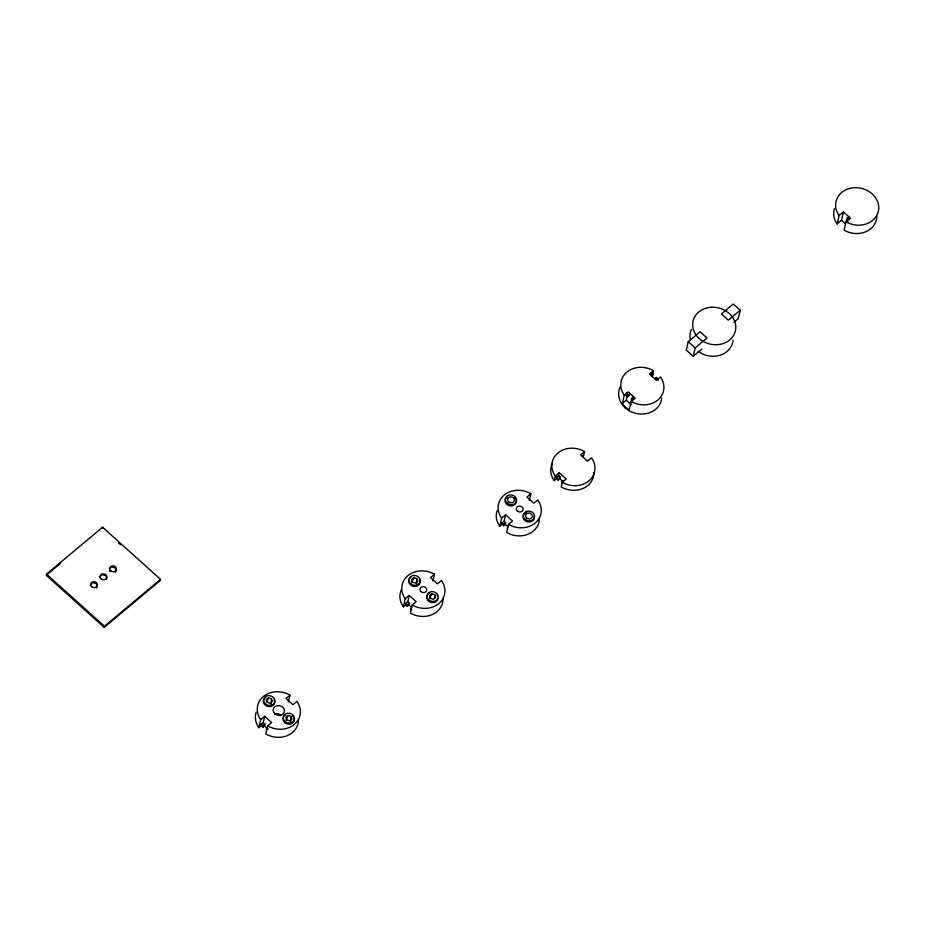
<?xml version="1.0" encoding="UTF-8"?>
<svg xmlns="http://www.w3.org/2000/svg" width="925" height="925" viewBox="0 0 925 925"><rect width="100%" height="100%" fill="white"/><g stroke="black" fill="none" stroke-linecap="round" stroke-linejoin="round"><path stroke-width="1.39" d="M416.562 583.744L416.817 578.576L413.787 577.743L411.613 579.559L412.469 582.207L415.498 583.051L417.672 581.235L416.817 578.576M434.588 598.602L434.773 594.729L431.744 593.885L429.57 595.7L430.426 598.359L433.455 599.203L435.629 597.388L434.773 594.729M271.083 703.994L271.464 698.71L268.435 697.878L266.261 699.693L267.117 702.353L270.146 703.185L272.32 701.37L271.464 698.71M290.67 721.604L291.051 716.332L288.022 715.487L285.848 717.303L286.704 719.962L289.733 720.806L291.907 718.991L291.051 716.332M46.516 574.124L46.25 575.281L104.201 627.393L160.279 580.495L160.545 579.351L102.594 527.227L46.516 574.124L104.467 626.237L104.201 627.393M102.328 528.383L102.594 527.227M256.19 712.192A21.726 18.592 13.1 0 0 258.075 726.53L258.861 727.674L260.734 719.592L264.689 716.285L271.626 722.529L267.672 725.836L265.799 733.907L267.082 734.635A21.726 18.592 13.1 0 0 298.509 719.558M263.209 722.633L264.839 724.102L264.434 725.836L262.862 727.154L261.232 725.686L261.151 724.356L263.209 722.633L264.689 716.285M288.392 701.89L289.964 695.161L288.681 694.432A21.726 18.592 13.1 0 0 263.313 696.548A21.726 18.592 13.1 0 0 259.96 718.459L260.734 719.592M401.404 589.618A21.726 18.592 13.1 0 0 402.606 605.667L403.392 606.8L405.277 598.718L409.22 595.423L416.158 601.666L412.215 604.962L410.33 613.044L411.613 613.761A21.726 18.592 13.1 0 0 443.052 598.695M407.74 601.77L409.37 603.239L408.977 604.973L407.393 606.291L405.763 604.823L405.693 603.482L407.74 601.77L409.22 595.423M432.923 581.016L434.496 574.286L433.212 573.569A21.726 18.592 13.1 0 0 407.844 575.674A21.726 18.592 13.1 0 0 404.491 597.585L405.277 598.718M497.072 510.739A21.726 18.592 13.1 0 0 498.968 525.088L499.743 526.221L501.627 518.139L505.582 514.843L512.519 521.076L508.565 524.382L506.692 532.465L507.975 533.182A21.726 18.592 13.1 0 0 539.402 518.116M504.102 521.191L505.732 522.66L505.328 524.394L503.755 525.712L502.113 524.244L502.044 522.903L504.102 521.191L505.582 514.843M529.285 500.437L530.846 493.707L529.562 492.99A21.726 18.592 13.1 0 0 504.194 495.095A21.726 18.592 13.1 0 0 500.841 517.006L501.627 518.139M552.26 463.471A21.726 18.592 13.1 0 0 553.462 479.508L554.248 480.653L555.324 476.028L559.267 472.733L566.204 478.965L562.261 482.272L561.186 486.885L562.469 487.602A21.726 18.592 13.1 0 0 593.896 472.536M558.596 475.612L560.226 477.08L559.822 478.815L558.249 480.133L556.619 478.664L556.538 477.335L558.596 475.612L559.267 472.733M555.324 476.028L554.538 474.895A21.726 18.592 13.1 0 1 557.891 452.984A21.726 18.592 13.1 0 1 583.259 450.88L584.542 451.597L583.467 456.21L582.183 455.493M622.317 403.543L624.271 395.183L628.214 391.876L635.151 398.12L631.208 401.415L629.254 409.787L628.711 409.474A21.726 18.592 13.1 0 1 622.652 404.04L622.317 403.543L626.271 400.248L627.243 396.062M652.194 376.325L653.489 370.74L652.206 370.023A21.726 18.592 13.1 0 0 626.838 372.139A21.726 18.592 13.1 0 0 623.485 394.038L624.271 395.183M693.23 356.287L695.172 347.916L707.024 338.007L700.086 331.774L688.235 341.683L686.292 350.043L693.23 356.287L701.844 349.083M740.197 310.268L728.345 320.177L721.407 313.945L733.259 304.036L740.197 310.268L738.254 318.639L733.941 322.247M834.477 208.414A21.726 18.592 13.1 0 0 836.362 222.752L837.148 223.896L839.091 215.525L843.438 211.894L850.376 218.138L846.028 221.769L844.086 230.128L845.369 230.857A21.726 18.592 13.1 0 0 876.808 215.779M837.148 223.896L841.484 220.266L843.438 211.894M267.048 701.52L268.435 697.878M286.172 720.355L288.022 715.487M411.879 582.449L413.787 577.743M429.836 598.591L431.744 593.885M627.393 396.79L629.844 393.345L629.439 395.079L627.393 396.79L625.763 395.322L626.63 393.194L628.272 394.663M631.058 400.097L633.521 396.652M848.745 216.67L846.282 220.115L847.913 221.584M47.348 574.356L60.541 563.325M104.467 626.237L160.545 579.351M653.489 370.74L649.535 374.047L656.472 380.279L660.427 376.984L661.213 378.117A21.726 18.592 13.1 0 1 657.848 400.028A21.726 18.592 13.1 0 1 632.492 402.132L631.208 401.415M651.177 375.515L652.749 374.186L651.119 372.729M654.842 378.811L656.426 377.493L658.057 378.961L658.126 380.302M289.964 695.161L286.01 698.456L292.947 704.7L296.902 701.393L297.677 702.538A21.726 18.592 13.1 0 1 294.323 724.437A21.726 18.592 13.1 0 1 268.955 726.553L267.672 725.836M434.496 574.286L430.541 577.593L437.479 583.825L441.433 580.53L442.219 581.663A21.726 18.592 13.1 0 1 438.855 603.574A21.726 18.592 13.1 0 1 413.498 605.678L412.215 604.962M530.846 493.707L526.903 497.014L533.841 503.246L537.783 499.951L538.57 501.084A21.726 18.592 13.1 0 1 535.217 522.995A21.726 18.592 13.1 0 1 509.848 525.099L508.565 524.382M584.542 451.597L580.588 454.892L587.525 461.136L591.48 457.84L592.266 458.973A21.726 18.592 13.1 0 1 588.913 480.884A21.726 18.592 13.1 0 1 563.545 482.989L562.261 482.272M258.861 727.674L261.232 725.686M403.392 606.8L405.763 604.823M499.743 526.221L502.113 524.244M554.248 480.653L556.619 478.664M262.862 727.154L262.793 725.824L264.839 724.102M407.393 606.291L407.324 604.95L409.37 603.239M503.755 525.712L503.674 524.371L505.732 522.66M558.249 480.133L558.18 478.803L560.226 477.08M563.903 480.387L561.845 482.11L561.914 483.44M846.028 221.769L847.312 222.486A21.726 18.592 13.1 0 0 878.519 210.449A21.726 18.592 13.1 0 0 853.312 187.787A21.726 18.592 13.1 0 0 838.316 214.392L839.091 215.525M847.161 217.988L848.792 219.456M841.484 220.266L845.45 223.827M688.235 341.683L695.172 347.916M631.937 397.97L633.567 399.438M626.271 400.248L631.22 404.699M559.822 478.815L562.585 481.289M556.538 477.335L558.18 478.803M505.328 524.394L508.079 526.868M502.044 522.903L503.674 524.371M408.977 604.973L411.729 607.447M405.693 603.482L407.324 604.95M118.423 542.859L120.574 544.79M264.434 725.836L268.111 729.143M261.151 724.356L262.793 725.824M656.426 377.493L656.496 378.834M652.749 374.186L652.819 375.527M507.351 527.678L507.42 529.007M411.001 608.257L411.07 609.587M266.458 729.131L266.527 730.461M99.854 577.732A3.434 2.937 13.1 0 1 104.097 575.072A3.434 2.937 13.1 0 1 106.248 579.501M96.767 587.433A3.434 2.937 13.1 0 1 96.235 588.011M90.384 585.652A3.434 2.937 13.1 0 1 94.177 582.9A3.434 2.937 13.1 0 1 97.09 586.727M116.053 570.875A3.434 2.937 13.1 0 1 115.186 572.159M109.821 571.303A3.434 2.937 13.1 0 1 109.462 570.575M109.763 568.343A3.434 2.937 13.1 0 1 116.145 570.124M274.447 713.996A5.723 4.891 13.1 0 1 280.888 715.268M293.722 717.453A5.723 4.891 13.1 0 1 288.704 724.229A5.723 4.891 13.1 0 1 283.432 716.979M283.906 716.262A5.723 4.891 13.1 0 1 285.282 715.118M292.566 715.996A5.723 4.891 13.1 0 1 293.213 716.69M274.124 699.832A5.723 4.891 13.1 0 1 271.8 706.145A5.723 4.891 13.1 0 1 264.238 704.052A5.723 4.891 13.1 0 1 265.695 697.496M437.999 598.382A5.723 4.891 13.1 0 1 430.472 602.244A5.723 4.891 13.1 0 1 427.627 594.659M428.252 594.023A5.723 4.891 13.1 0 1 429.847 593.122M436.924 595.087A5.723 4.891 13.1 0 1 437.433 595.85M419.476 579.697A5.723 4.891 13.1 0 1 414.469 586.485A5.723 4.891 13.1 0 1 409.185 579.235M409.671 578.507A5.723 4.891 13.1 0 1 411.035 577.362M534.141 516.092A5.723 4.891 13.1 0 1 527.308 521.816A5.723 4.891 13.1 0 1 524.602 513.444M525.354 512.936A5.723 4.891 13.1 0 1 526.198 512.543M515.838 499.118A5.723 4.891 13.1 0 1 513.502 505.432A5.723 4.891 13.1 0 1 505.94 503.339A5.723 4.891 13.1 0 1 507.397 496.783M514.682 497.673A5.723 4.891 13.1 0 1 515.329 498.355M661.71 398.132A21.726 18.592 13.1 0 1 635.302 413.244A21.726 18.592 13.1 0 1 620.132 387.228M733.039 340.342A21.726 18.592 13.1 0 1 720.112 355.2A21.726 18.592 13.1 0 1 698.121 351.373M690.443 340.203A21.726 18.592 13.1 0 1 691.461 329.439M110.642 570.794A3.434 2.937 13.1 0 0 116.319 569.719A3.434 2.937 13.1 0 0 112.075 565.915A3.434 2.937 13.1 0 0 110.642 570.794M101.16 578.715A3.434 2.937 13.1 0 0 106.838 577.651A3.434 2.937 13.1 0 0 102.594 573.835A3.434 2.937 13.1 0 0 101.16 578.715M91.691 586.647A3.434 2.937 13.1 0 0 97.356 585.571A3.434 2.937 13.1 0 0 93.124 581.767A3.434 2.937 13.1 0 0 91.691 586.647M274.864 713.799A5.723 4.891 13.1 0 0 284.322 712.019A5.723 4.891 13.1 0 0 277.257 705.659A5.723 4.891 13.1 0 0 274.864 713.799M284.935 721.454A5.723 4.891 13.1 0 0 294.393 719.673A5.723 4.891 13.1 0 0 287.317 713.314A5.723 4.891 13.1 0 0 284.935 721.454M265.348 703.832A5.723 4.891 13.1 0 0 274.794 702.063A5.723 4.891 13.1 0 0 267.73 695.704A5.723 4.891 13.1 0 0 265.348 703.832M420.979 591.607A3.434 2.937 13.1 0 0 426.656 590.543A3.434 2.937 13.1 0 0 422.413 586.727A3.434 2.937 13.1 0 0 420.979 591.607M428.645 599.851A5.723 4.891 13.1 0 0 438.103 598.07A5.723 4.891 13.1 0 0 431.038 591.711A5.723 4.891 13.1 0 0 428.645 599.851M410.688 583.698A5.723 4.891 13.1 0 0 420.147 581.918A5.723 4.891 13.1 0 0 413.082 575.57A5.723 4.891 13.1 0 0 410.688 583.698M517.341 511.028A3.434 2.937 13.1 0 0 523.018 509.964A3.434 2.937 13.1 0 0 518.775 506.148A3.434 2.937 13.1 0 0 517.341 511.028M508.634 501.801A3.434 2.937 13.1 0 0 514.3 500.737A3.434 2.937 13.1 0 0 510.057 496.922A3.434 2.937 13.1 0 0 508.634 501.801M526.591 517.942A3.434 2.937 13.1 0 0 532.257 516.878A3.434 2.937 13.1 0 0 528.025 513.063A3.434 2.937 13.1 0 0 526.591 517.942M525.007 519.272A5.723 4.891 13.1 0 0 534.465 517.491A5.723 4.891 13.1 0 0 527.4 511.132A5.723 4.891 13.1 0 0 525.007 519.272M507.05 503.119A5.723 4.891 13.1 0 0 516.508 501.338A5.723 4.891 13.1 0 0 509.444 494.991A5.723 4.891 13.1 0 0 507.05 503.119M698.71 338.064A21.726 18.592 13.1 0 0 734.97 332.364A21.726 18.592 13.1 0 0 708.978 307.505A21.726 18.592 13.1 0 0 698.71 338.064"/></g></svg>
